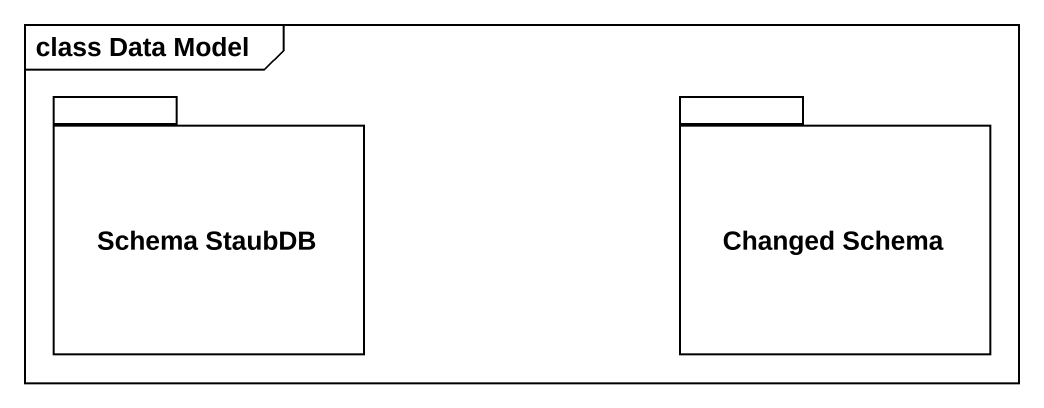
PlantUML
@startuml
mainframe class Data Model
package "Schema StaubDB" as Schema_StaubDB {
}
package "Changed Schema" as Changed_Schema {
}
@enduml
